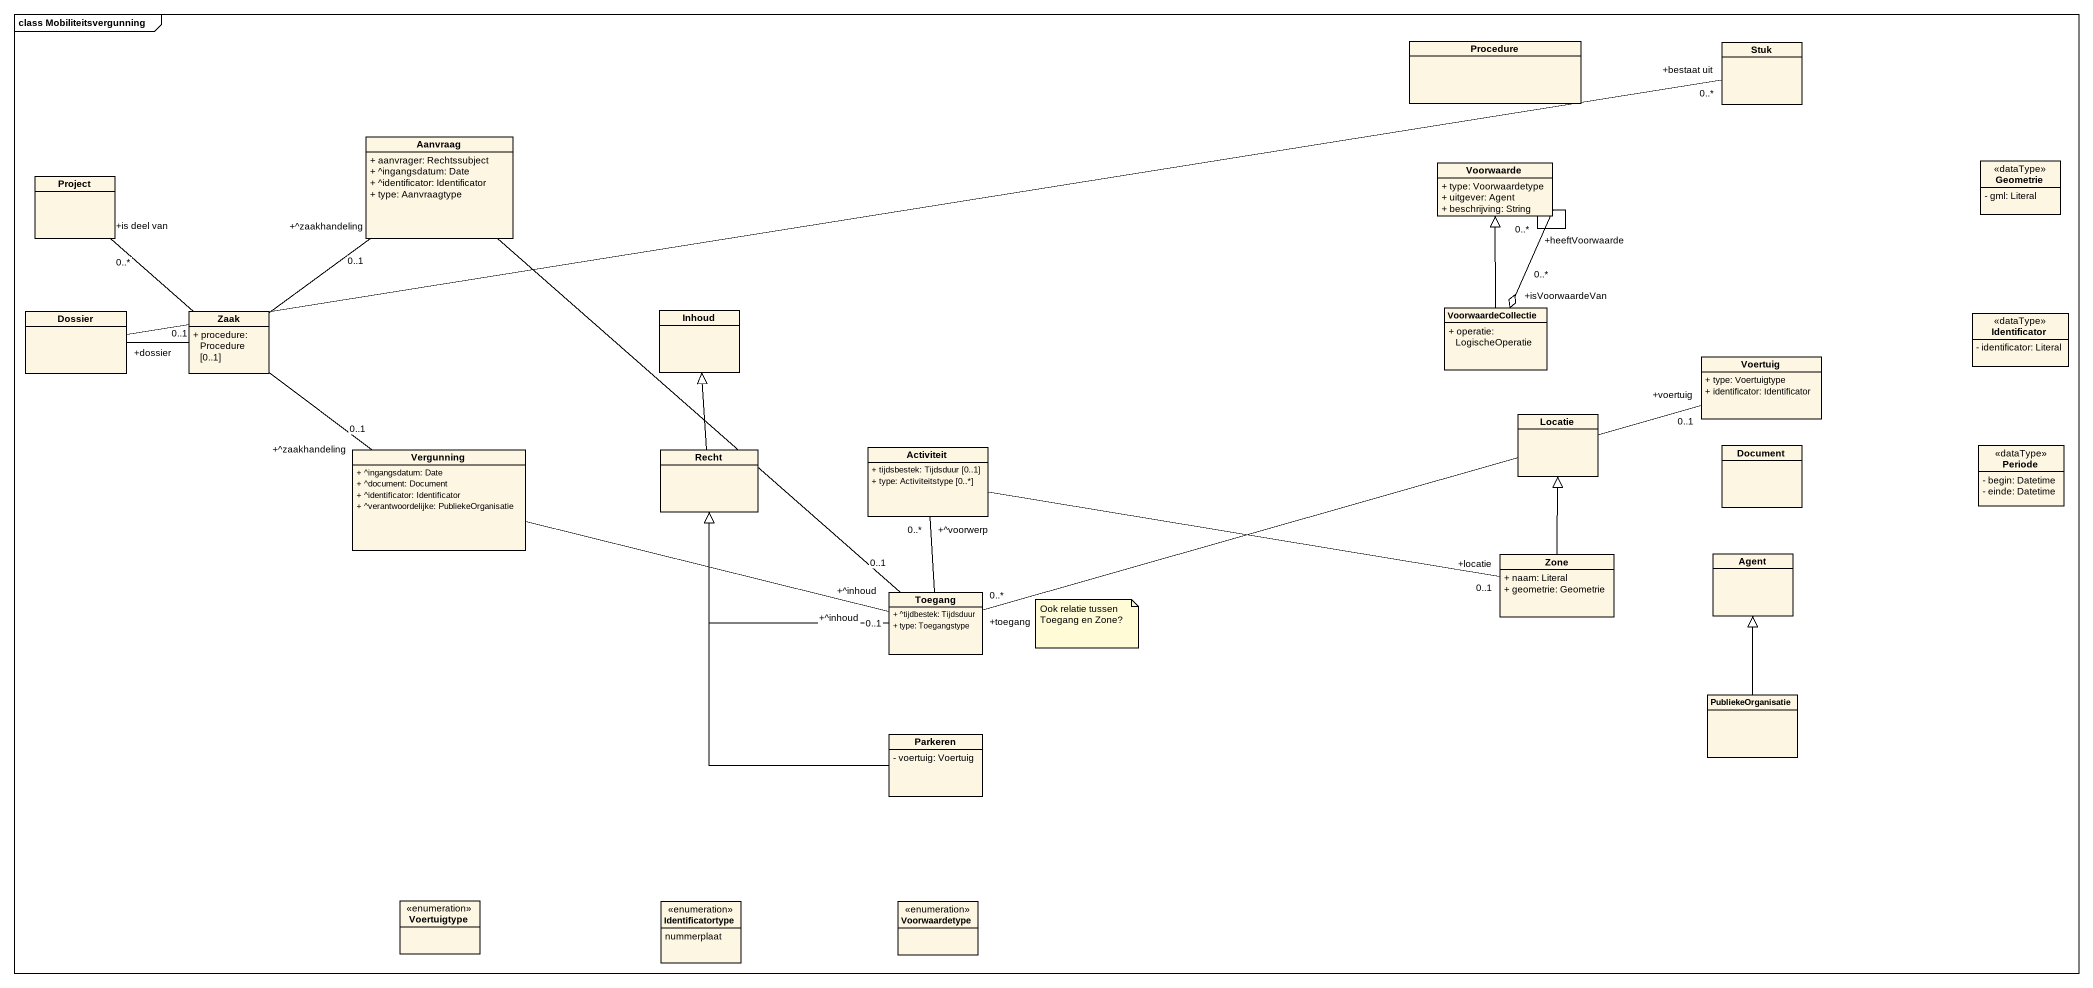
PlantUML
@startuml
mainframe class Mobiliteitsvergunning
hide circle
hide empty members
skinparam classAttributeIconSize 0
class Procedure
class Stuk
class Aanvraag {
  + aanvrager: Rechtssubject
  + ^ingangsdatum: Date
  + ^identificator: Identificator
  + type: Aanvraagtype
}
class Voorwaarde {
  + type: Voorwaardetype
  + uitgever: Agent
  + beschrijving: String
}
class Geometrie <<dataType>> {
  - gml: Literal
}
class Project
class Dossier
class Zaak {
  + procedure: Procedure [0..1]
}
class Inhoud
class VoorwaardeCollectie {
  + operatie: LogischeOperatie
}
class Identificator <<dataType>> {
  - identificator: Literal
}
class Voertuig {
  + type: Voertuigtype
  + identificator: Identificator
}
class Vergunning {
  + ^ingangsdatum: Date
  + ^document: Document
  + ^identificator: Identificator
  + ^verantwoordelijke: PubliekeOrganisatie
}
class Recht
class Activiteit {
  + tijdsbestek: Tijdsduur [0..1]
  + type: Activiteitstype [0..*]
}
class Locatie
class Document
class Periode <<dataType>> {
  - begin: Datetime
  - einde: Datetime
}
class Zone {
  + naam: Literal
  + geometrie: Geometrie
}
class "Agent" as Agent_
class Toegang {
  + ^tijdbestek: Tijdsduur
  + type: Toegangstype
}
class Parkeren {
  - voertuig: Voertuig
}
class PubliekeOrganisatie
enum Voertuigtype
enum Identificatortype {
  nummerplaat
}
enum Voorwaardetype
Aanvraag "+^zaakhandeling\n0..1" -- Zaak
Voorwaarde "+heeftVoorwaarde\n0..*" --o "+isVoorwaardeVan\n0..*" VoorwaardeCollectie
Project "+is deel van\n0..*" -- Zaak
Dossier -right- "+bestaat uit\n0..*" Stuk
Zaak -left- "+dossier\n0..1" Dossier
VoorwaardeCollectie -up-|> Voorwaarde
Vergunning "+^zaakhandeling\n0..1" -up- Zaak
Recht -up-|> Inhoud
Activiteit -right- "+locatie\n0..1" Zone
Activiteit "+^voorwerp\n0..*" -- Toegang
Zone -up-|> Locatie
Toegang "+^inhoud\n0..1" -up- Aanvraag
Toegang "+toegang\n0..*" -right- "+voertuig\n0..1" Voertuig
Toegang "+^inhoud\n0..1" -left- Vergunning
Toegang -up-|> Recht
Parkeren -up-|> Recht
PubliekeOrganisatie -up-|> Agent_
note as N1
  Ook relatie tussen Toegang en Zone?
end note
@enduml
